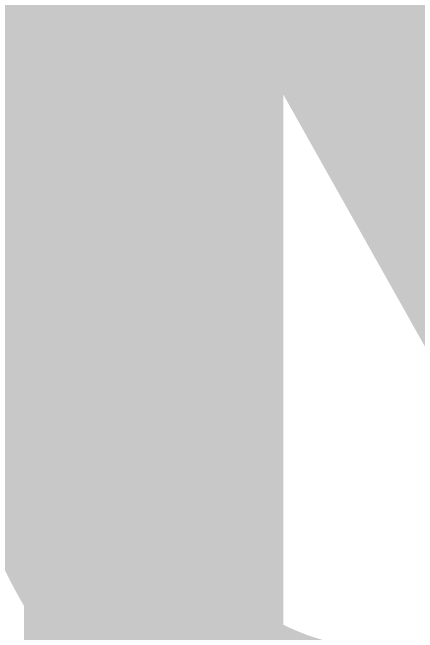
# Model space of a CAD drawing. Extents: x -23 to 289, y -67 to 135.
# Drawn here: x 153.609 to 154.157, y 83.713 to 84.55 of the extents above; entities that cross this region are included whole.
import ezdxf
from ezdxf.enums import TextEntityAlignment as Align

# ---------------------------------------------------------------- set-up
doc = ezdxf.new("R2010")
doc.units = 0
doc.header["$MEASUREMENT"] = 0
for name, color, linetype in [('ASSEMBLY_PART_NUMBERS_BTM', 191, 'CONTINUOUS'), ('GENERATED_SILKSCREEN_BTM', 255, 'CONTINUOUS'), ('SILKSCREEN_REF_DES_BTM', 211, 'CONTINUOUS'), ('TRACES_LAYER_BOTTOM', 230, 'CONTINUOUS')]:
    doc.layers.add(name, color=color, linetype=linetype)
doc.styles.add('VERIBEST_GERBER_0', font='txt')

msp = doc.modelspace()

# ---------------------------------------------------------------- linework, layer by layer
at = {"layer": 'GENERATED_SILKSCREEN_BTM', "const_width": 0.15}
for points in [[(154.2488, 84.1052), (153.8176, 84.8724), (153.816, 84.8764), (153.816, 84.8796), (153.816, 84.8828), (153.8176, 84.886), (153.82, 84.8908), (153.8232, 84.894), (153.8272, 84.8956), (153.8312, 84.8964), (154.3712, 84.8964)], [(153.5976, 84.7628), (153.5976, 84.23), (153.5504, 84.19), (153.1632, 84.8212), (153.216, 84.8636), (153.4744, 84.8636), (153.5976, 84.7628)], [(154.3712, 84.8636), (153.8584, 84.8636), (154.276, 84.1204)], [(153.0592, 84.7708), (153.0592, 84.222), (153.06, 84.2196), (153.0616, 84.214), (153.0624, 84.2124), (153.0648, 84.2092), (153.1992, 84.0996), (153.2024, 84.0988), (153.2048, 84.098), (153.2056, 84.0972), (153.2072, 84.0964), (153.2096, 84.0964), (153.4792, 84.0964), (153.4824, 84.0972), (153.4856, 84.098), (153.4888, 84.0996), (153.6232, 84.2092), (153.6256, 84.2108), (153.6264, 84.2116), (153.628, 84.214), (153.6296, 84.2196), (153.6304, 84.222), (153.6304, 84.7708)]]:
    msp.add_lwpolyline(points, dxfattribs=at)
at = {"layer": 'TRACES_LAYER_BOTTOM', "const_width": 0.35}
msp.add_lwpolyline([(153.8, 81.52467), (153.8, 90.8)], dxfattribs=at)

# ---------------------------------------------------------------- texts
at = {"layer": 'ASSEMBLY_PART_NUMBERS_BTM', "style": 'VERIBEST_GERBER_0', "text_generation_flag": 2}
msp.add_text('ERJ-3EKF6200V', height=2.032, dxfattribs=at).set_placement((167.75, 85.54), align=Align.TOP_LEFT)
at = {"layer": 'SILKSCREEN_REF_DES_BTM', "style": 'VERIBEST_GERBER_0', "text_generation_flag": 2}
msp.add_text('R70', height=0.8, dxfattribs=at).set_placement((155.25, 84.91), align=Align.TOP_LEFT)

doc.saveas('drawing.dxf')
